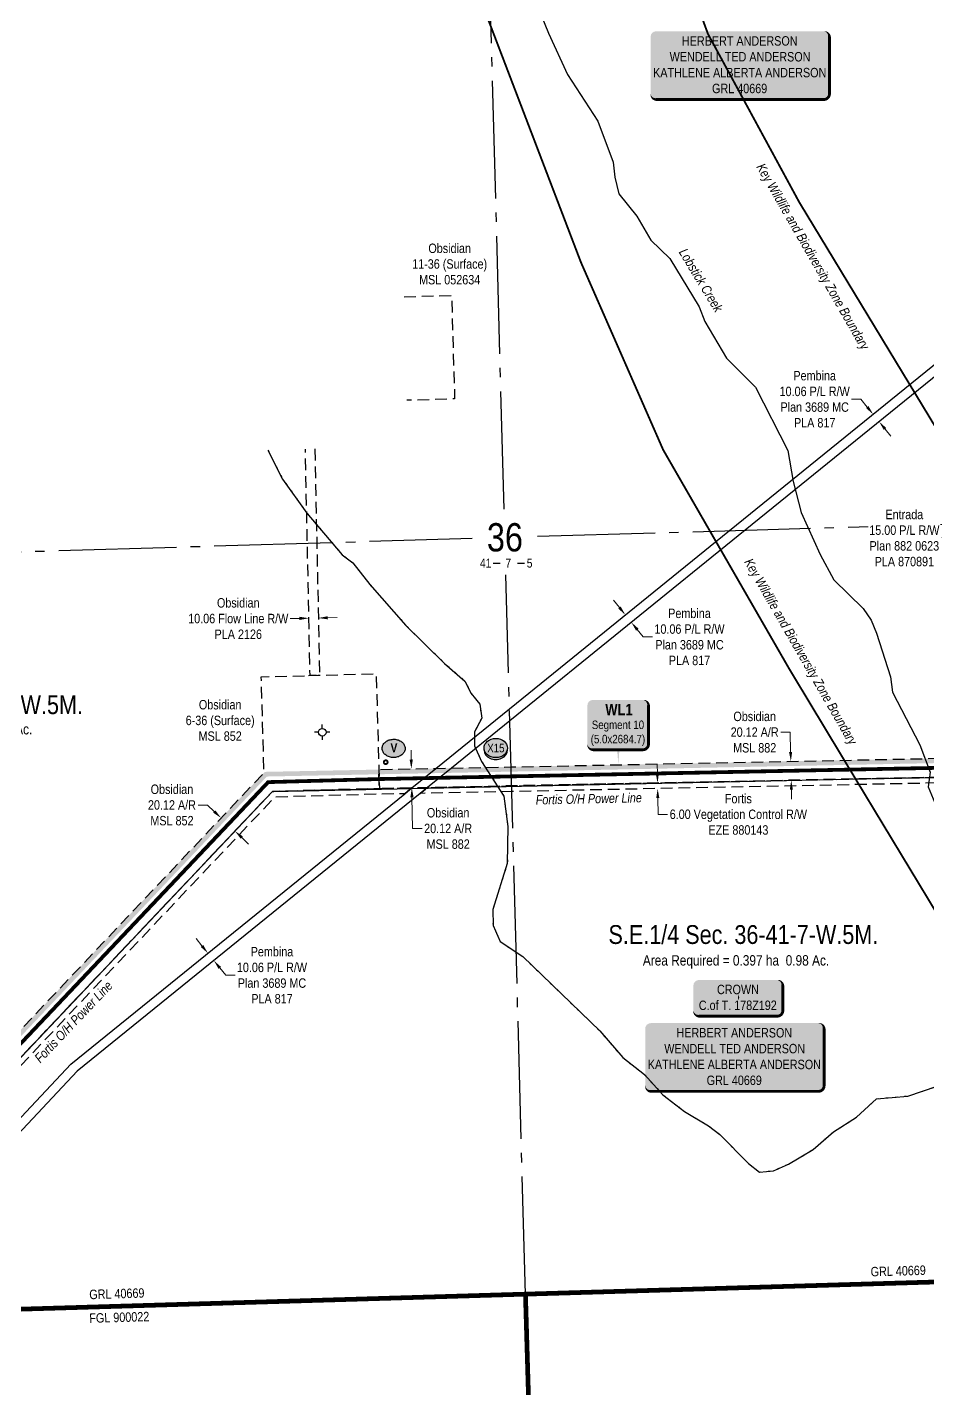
# Model space of a CAD drawing. Extents: x 632269 to 650517, y 5825252 to 5832959.
# Drawn here: x 643349 to 644305, y 5826101 to 5827547 of the extents above; entities that cross this region are included whole.
import ezdxf
from ezdxf.enums import TextEntityAlignment as Align

# ---------------------------------------------------------------- set-up
doc = ezdxf.new("R2010")
doc.units = 0
doc.header["$LTSCALE"] = 5
doc.header["$PDMODE"] = 35
doc.header["$PDSIZE"] = 10
for name, pattern in [('CENTERLINEX3', [5, 2.5, -1, 0.5, -1]), ('DASHDOT2', [12.7, 6.35, -3.175, 0, -3.175]), ('foc-ACCESSROAD', [3.75, 2.5, -1.25]), ('foc-FLOWLINE', [3.75, 2.5, -1.25]), ('foc-QUARTERLINE', [33, 25, -3, 2, -3]), ('foc-WHEELTRACKS', [2, 0.4, -1.6])]:
    doc.linetypes.add(name, pattern=pattern)
doc.layers.get('Defpoints').update_dxf_attribs({"color": 9})
for name, color, linetype in [('10', 1, 'Continuous'), ('9', 3, 'Continuous'), ('AS-OWNER', 7, 'Continuous'), ('AS-POWER', 104, 'foc-POWER'), ('AS-POWER-T', 104, 'Continuous'), ('AS-ROADS', 254, 'Continuous'), ('AS-WILDLIFE', 131, 'DASHDOT2'), ('C-FLOWLINE', 13, 'foc-FLOWLINE'), ('C-SYMBOL', 7, 'Continuous'), ('C-WS', 13, 'foc-ACCESSROAD'), ('CG-NOTES', 7, 'Continuous'), ('F-EZE', 190, 'foc-FLOWLINE'), ('F-RW', 190, 'Continuous'), ('F-WS-S', 8, 'Continuous'), ('GRL', 7, 'Continuous'), ('L-AREAREQUIRED', 7, 'Continuous'), ('L-SEC', 7, 'Continuous'), ('L-SECLBL', 7, 'Continuous'), ('L-SECQ', 8, 'foc-QUARTERLINE'), ('P-CROSSINGS', 250, 'Continuous'), ('P-PROPOSED-WL1', 10, 'Continuous'), ('P-STATION', 7, 'Continuous'), ('T-WATER', 160, 'Continuous'), ('T-WATER-P3', 160, 'foc-WHEELTRACKS'), ('T-WATER-T', 170, 'Continuous')]:
    doc.layers.add(name, color=color, linetype=linetype)
doc.layers.add('AS-TRAPPER BOUNDARY', color=7, linetype='CENTERLINEX3', true_color=0xb85c00, transparency=0.6)
doc.layers.add('AS-TRAPPER-T', color=7, linetype='Continuous', true_color=0xc26100)
for name, color, linetype, lineweight in [('C-AR-T', 13, 'Continuous', 9), ('C-FLOWLINE-T', 13, 'Continuous', 9), ('C-WS-T', 13, 'Continuous', 9), ('F-EZE-T', 190, 'Continuous', 9), ('F-RW-T', 190, 'Continuous', 9)]:
    doc.layers.add(name, color=color, linetype=linetype, lineweight=lineweight)
doc.styles.add('100L', font='ARIALN.TTF', dxfattribs={"height": 11})
doc.styles.add('175L', font='ARIALN.TTF', dxfattribs={"height": 20})
doc.styles.add('240', font='ARIALN.TTF', dxfattribs={"height": 30})
doc.styles.add('80', font='ARIALN.TTF', dxfattribs={"height": 10})
doc.styles.add('80CG', font='ARIALN.TTF', dxfattribs={"height": 10})
doc.styles.add('80L', font='ARIALN.TTF', dxfattribs={"height": 10})
doc.styles.add('BOLD', font='ARIALNB.TTF')
doc.styles.add('Crossing', font='ARIALN.TTF', dxfattribs={"height": 10})
doc.styles.add('foc-LtypeFont', font='ARIALN.TTF', dxfattribs={"height": 7.35})
doc.styles.add('SIMPLEX', font='ARIALN.TTF')
doc.linetypes.add('foc-POWER', pattern='A,6,-1,["P",foc-LtypeFont,S=0.2,R=0,X=-0.625,Y=-0.75],-1.24,4', length=12.24)
doc.linetypes.add('foc-TOPO-flowdirection-NOLINE', pattern='A,0,[">",foc-LtypeFont,S=0.3,R=0,X=0,Y=-0.945],-20,[">",foc-LtypeFont,S=0.3,R=0,X=0,Y=-0.945],0', length=20)
doc.dimstyles.new('Compass 5 000', dxfattribs={"dimscale": 5, "dimtxt": 9, "dimasz": 2, "dimexe": 0.2, "dimexo": 0.0625, "dimgap": 0.5, "dimtad": 0, "dimtih": 1, "dimtoh": 1, "dimzin": 0, "dimdsep": 46, "dimtxsty": '80CG', "dimcen": 0.1, "dimse1": 1, "dimse2": 1, "dimclrd": 256, "dimclrt": 256, "dimaunit": 1, "dimadec": 4, "dimazin": 0, "dimtfac": 0.06, "dimtofl": 0, "dimtmove": 0, "dimatfit": 1, "dimfxl": 0.2, "dimtolj": 1, "dimtzin": 0, "dimlwd": -1, "dimarcsym": 0})

# ---------------------------------------------------------------- blocks, each defined once
blk = doc.blocks.new('L-SECLBL')
at = {"layer": '9', "color": 7}
for p, q in [((-5.1, -27.8), (-12.3, -27.8)), ((20.7, -27.8), (13.5, -27.8))]:
    blk.add_line(p, q, dxfattribs=at)
at = {"layer": '10', "color": 2, "style": 'SIMPLEX'}
blk.add_attdef('SEC', text='', height=30, dxfattribs=at).set_placement((0, 0), align=Align.MIDDLE)
at = {"layer": '10', "color": 5, "style": '80L'}
blk.add_attdef('TWP', text='', height=9.5, dxfattribs=at).set_placement((-14.4, -27.4), align=Align.MIDDLE_RIGHT)
blk.add_attdef('RGE', text='', height=9.5, dxfattribs=at).set_placement((3.6, -27.4), align=Align.MIDDLE_CENTER)
blk.add_attdef('MER', text='', height=9.5, dxfattribs=at).set_placement((23.2, -27.4), align=Align.MIDDLE_LEFT)
blk = doc.blocks.new('*D449')
at = {"layer": 'Defpoints', "color": 0, "transparency": 16777216}
for p in [(644014.5, 5826744.7), (644014.6, 5826738.7), (644018, 5826738.7)]:
    blk.add_point(p, dxfattribs=at)
at = {"layer": 'F-EZE-T', "transparency": 16777216}
for p, q in [((644017.7, 5826754.7), (644017.5, 5826764.7)), ((644018.2, 5826728.7), (644018.5, 5826711.4)), ((644018.5, 5826711.4), (644028.5, 5826711.4))]:
    blk.add_line(p, q, dxfattribs=at)
for points in [[(644019.3, 5826754.8), (644016, 5826754.7), (644017.9, 5826744.7)], [(644019.8, 5826728.8), (644016.5, 5826728.7), (644018, 5826738.7)]]:
    blk.add_solid(points, dxfattribs=at)
at = {"layer": 'F-EZE-T', "transparency": 16777216, "insert": (644103.7, 5826711.4), "char_height": 10, "attachment_point": 5, "style": '80CG'}
blk.add_mtext('\\A1;Fortis\\P6.00 Vegetation Control R/W\\PEZE 880143', dxfattribs=at)
blk = doc.blocks.new('*D497')
at = {"layer": 'C-AR-T', "transparency": 16777216}
for p, q in [((643540.1, 5826721.3), (643530.1, 5826721.3)), ((643547.4, 5826714.4), (643540.1, 5826721.3)), ((643576.5, 5826686.8), (643583.8, 5826679.9))]:
    blk.add_line(p, q, dxfattribs=at)
for points in [[(643548.5, 5826715.6), (643546.2, 5826713.2), (643554.6, 5826707.5)], [(643577.7, 5826688), (643575.4, 5826685.6), (643569.2, 5826693.7)]]:
    blk.add_solid(points, dxfattribs=at)
at = {"layer": 'Defpoints', "color": 0, "transparency": 16777216}
for p in [(643554.6, 5826707.5), (643545.4, 5826697.8), (643560, 5826683.9)]:
    blk.add_point(p, dxfattribs=at)
at = {"layer": 'C-AR-T', "transparency": 16777216, "insert": (643502.4, 5826721.3), "char_height": 10, "attachment_point": 5, "style": '80CG'}
blk.add_mtext('\\A1;Obsidian\\P20.12 A/R\\PMSL 852', dxfattribs=at)
blk = doc.blocks.new('*D500')
at = {"layer": 'C-AR-T', "transparency": 16777216}
for p, q in [((644158.7, 5826798.7), (644148.7, 5826798.7)), ((644159.2, 5826777.7), (644158.7, 5826798.7)), ((644160, 5826737.6), (644160.2, 5826727.6))]:
    blk.add_line(p, q, dxfattribs=at)
for points in [[(644160.8, 5826777.8), (644157.5, 5826777.7), (644159.4, 5826767.7)], [(644161.6, 5826737.6), (644158.3, 5826737.6), (644159.8, 5826747.6)]]:
    blk.add_solid(points, dxfattribs=at)
at = {"layer": 'Defpoints', "color": 0, "transparency": 16777216}
for p in [(644118.9, 5826766.9), (644159.4, 5826767.7), (644119.3, 5826746.8)]:
    blk.add_point(p, dxfattribs=at)
at = {"layer": 'C-AR-T', "transparency": 16777216, "insert": (644121, 5826798.7), "char_height": 10, "attachment_point": 5, "style": '80CG'}
blk.add_mtext('\\A1;Obsidian\\P20.12 A/R\\PMSL 882', dxfattribs=at)
blk = doc.blocks.new('*D501')
at = {"layer": 'C-AR-T', "transparency": 16777216}
for p, q in [((643756.4, 5826769.6), (643756.2, 5826779.6)), ((643757.2, 5826729.5), (643757.9, 5826696.4)), ((643757.9, 5826696.4), (643767.9, 5826696.4))]:
    blk.add_line(p, q, dxfattribs=at)
for points in [[(643758.1, 5826769.7), (643754.7, 5826769.6), (643756.6, 5826759.6)], [(643758.9, 5826729.6), (643755.5, 5826729.5), (643757, 5826739.5)]]:
    blk.add_solid(points, dxfattribs=at)
at = {"layer": 'Defpoints', "color": 0, "transparency": 16777216}
for p in [(643813.5, 5826760.8), (643757, 5826739.5), (643813.9, 5826740.7)]:
    blk.add_point(p, dxfattribs=at)
at = {"layer": 'C-AR-T', "transparency": 16777216, "insert": (643795.6, 5826696.4), "char_height": 10, "attachment_point": 5, "style": '80CG'}
blk.add_mtext('\\A1;Obsidian\\P20.12 A/R\\PMSL 882', dxfattribs=at)
blk = doc.blocks.new('*D548')
at = {"layer": 'Defpoints', "color": 0, "transparency": 16777216}
for p in [(644246.8, 5827136.2), (644231.6, 5827123.9), (644237.9, 5827116.1)]:
    blk.add_point(p, dxfattribs=at)
at = {"layer": 'F-RW-T', "transparency": 16777216}
for p, q in [((644233.8, 5827152.2), (644223.8, 5827152.2)), ((644240.5, 5827144), (644233.8, 5827152.2)), ((644259.4, 5827120.6), (644265.7, 5827112.9))]:
    blk.add_line(p, q, dxfattribs=at)
for points in [[(644241.8, 5827145), (644239.2, 5827142.9), (644246.8, 5827136.2)], [(644260.7, 5827121.7), (644258.1, 5827119.6), (644253.1, 5827128.4)]]:
    blk.add_solid(points, dxfattribs=at)
at = {"layer": 'F-RW-T', "transparency": 16777216, "insert": (644184.7, 5827152.2), "char_height": 10, "attachment_point": 5, "style": '80CG'}
blk.add_mtext('\\A1;Pembina\\P10.06 P/L R/W\\PPlan 3689 MC\\PPLA 817', dxfattribs=at)
blk = doc.blocks.new('*D549')
at = {"layer": 'Defpoints', "color": 0, "transparency": 16777216}
for p in [(643984.2, 5826923.4), (643990.1, 5826915.3), (643990.5, 5826915.6)]:
    blk.add_point(p, dxfattribs=at)
at = {"layer": 'F-RW-T', "transparency": 16777216}
for p, q in [((643977.5, 5826930.9), (643971.2, 5826938.7)), ((643996.4, 5826907.6), (644002.7, 5826899.8)), ((644002.7, 5826899.8), (644012.7, 5826899.8))]:
    blk.add_line(p, q, dxfattribs=at)
for points in [[(643978.8, 5826932), (643976.2, 5826929.9), (643983.8, 5826923.2)], [(643997.7, 5826908.6), (643995.1, 5826906.5), (643990.1, 5826915.3)]]:
    blk.add_solid(points, dxfattribs=at)
at = {"layer": 'F-RW-T', "transparency": 16777216, "insert": (644051.8, 5826899.8), "char_height": 10, "attachment_point": 5, "style": '80CG'}
blk.add_mtext('\\A1;Pembina\\P10.06 P/L R/W\\PPlan 3689 MC\\PPLA 817', dxfattribs=at)
blk = doc.blocks.new('*D550')
at = {"layer": 'Defpoints', "color": 0, "transparency": 16777216}
for p in [(643533.6, 5826558.2), (643539.9, 5826550.4), (643546.9, 5826556.1)]:
    blk.add_point(p, dxfattribs=at)
at = {"layer": 'F-RW-T', "transparency": 16777216}
for p, q in [((643534.3, 5826571.7), (643528, 5826579.4)), ((643553.2, 5826548.3), (643559.5, 5826540.5)), ((643559.5, 5826540.5), (643569.5, 5826540.5))]:
    blk.add_line(p, q, dxfattribs=at)
for points in [[(643535.6, 5826572.7), (643533, 5826570.6), (643540.6, 5826563.9)], [(643554.5, 5826549.4), (643551.9, 5826547.3), (643546.9, 5826556.1)]]:
    blk.add_solid(points, dxfattribs=at)
at = {"layer": 'F-RW-T', "transparency": 16777216, "insert": (643608.6, 5826540.5), "char_height": 10, "attachment_point": 5, "style": '80CG'}
blk.add_mtext('\\A1;Pembina\\P10.06 P/L R/W\\PPlan 3689 MC\\PPLA 817', dxfattribs=at)
blk = doc.blocks.new('*D570')
at = {"layer": 'C-FLOWLINE-T', "transparency": 16777216}
for p, q in [((643637.8, 5826919.5), (643627.8, 5826919.3)), ((643667.8, 5826920.1), (643677.8, 5826920.3))]:
    blk.add_line(p, q, dxfattribs=at)
for points in [[(643637.7, 5826921.2), (643637.8, 5826917.8), (643647.8, 5826919.7)], [(643667.8, 5826921.8), (643667.9, 5826918.5), (643657.8, 5826919.9)]]:
    blk.add_solid(points, dxfattribs=at)
at = {"layer": 'Defpoints', "color": 0, "transparency": 16777216}
for p in [(643647.8, 5826919.7), (643647.9, 5826911.3), (643658, 5826911.5)]:
    blk.add_point(p, dxfattribs=at)
at = {"layer": 'C-FLOWLINE-T', "transparency": 16777216, "insert": (643572.8, 5826919.3), "char_height": 10, "attachment_point": 5, "style": '80CG'}
blk.add_mtext('\\A1;Obsidian\\P10.06 Flow Line R/W\\PPLA 2126', dxfattribs=at)
blk = doc.blocks.new('*D681')
at = {"layer": 'Defpoints', "color": 0, "transparency": 16777216}
for p in [(644338.9, 5826978.5), (644342.4, 5826979.8), (644347.7, 5826965.7)]:
    blk.add_point(p, dxfattribs=at)
at = {"layer": 'F-RW-T', "transparency": 16777216}
for p, q in [((644329, 5827004.8), (644319, 5827004.8)), ((644335.4, 5826987.9), (644329, 5827004.8)), ((644347.8, 5826955.1), (644351.3, 5826945.7))]:
    blk.add_line(p, q, dxfattribs=at)
for points in [[(644337, 5826988.4), (644333.9, 5826987.3), (644338.9, 5826978.5)], [(644349.4, 5826955.7), (644346.2, 5826954.5), (644344.3, 5826964.4)]]:
    blk.add_solid(points, dxfattribs=at)
at = {"layer": 'F-RW-T', "transparency": 16777216, "insert": (644279.9, 5827004.8), "char_height": 10, "attachment_point": 5, "style": '80CG', "bg_fill": 3, "box_fill_scale": 1.1, "bg_fill_color": 256, "bg_fill_true_color": 13158600, "bg_fill_transparency": 0}
blk.add_mtext('\\A1;Entrada\\P15.00 P/L R/W\\PPlan 882 0623\\PPLA 870891', dxfattribs=at)
blk = doc.blocks.new('GABD')
for p, q in [((-0.81, 0), (-1.62, 0)), ((0, 0.81), (0, 1.62)), ((1.62, 0), (0.81, 0)), ((0, -0.81), (0, -1.62))]:
    blk.add_line(p, q)
blk.add_circle((0, 0), 0.8)
blk = doc.blocks.new('*U734')
h = blk.add_hatch(color=254)
edge = h.paths.add_edge_path()
edge.add_line((-26.5, -34.5), (26.5, -34.5))
edge.add_arc((26.5, -28.5), 6, 270, 360)
edge.add_line((32.5, -28.5), (32.5, 12.5))
edge.add_arc((26.5, 12.5), 6, 0, 90)
edge.add_line((26.5, 18.5), (-26.5, 18.5))
edge.add_arc((-26.5, 12.5), 6, 90, 180)
edge.add_line((-32.5, 12.5), (-32.5, -28.5))
edge.add_arc((-26.5, -28.5), 6, 180, 270)
at = {"color": 1, "true_color": 0xff1414, "flags": 128}
blk.add_lwpolyline([(-26.5, -34.5, 3, 3, 0), (26.5, -34.5, 3, 3, 0.414214), (32.5, -28.5, 3, 3, 0), (32.5, 12.5, 3, 0, 0.414214), (26.5, 18.5, 0, 0, 0), (-26.5, 18.5, 0, 0, 0.414214), (-32.5, 12.5, 0, 0, 0), (-32.5, -28.5, 0, 3, 0.414214)], format="xyseb", close=True, dxfattribs=at)
blk.add_lwpolyline([(0.5, -50.4, 0, 7.5, 0), (0, 0, 0, 0, 0)], format="xyseb", dxfattribs=at)
at = {"color": 1, "true_color": 0xff1414}
for tag, p, height, style in [('TEMP_AREA_W1_001', (-9.2, 2.2), 12, 'BOLD'), ('ENTER_TEXT_001', (-30.7, -12.9), 9, '80')]:
    blk.add_attdef(tag, p, '', height=height, dxfattribs=dict(at, style=style))
blk = doc.blocks.new('AA')
at = {"const_width": 4}
blk.add_lwpolyline([(-1, 0, 1), (1, 0, 1)], format="xyb", close=True, dxfattribs=at)
blk.add_circle((0, 0), 2)
blk = doc.blocks.new('Route_Letters')
h = blk.add_hatch(color=255)
h.dxf.hatch_style = 1
edge = h.paths.add_edge_path()
edge.add_ellipse((-0.1, 0.5), major_axis=(-12, 0), ratio=0.789318, start_angle=0, end_angle=360)
at = {"color": 5}
blk.add_open_spline([(-12.3, 0.5), (-12.3, -0.3), (-12.2, -1), (-11.7, -2.8), (-11.1, -3.9), (-9.6, -5.8), (-8.5, -6.7), (-6.2, -8), (-4.9, -8.5), (-2.1, -9.2), (-0.7, -9.3), (2.2, -9.1), (3.6, -8.8), (6.3, -7.9), (7.5, -7.2), (9.5, -5.6), (10.4, -4.6), (11.6, -2.5), (12, -1.4), (12.2, 0.9), (12, 2.1), (11.2, 4.3), (10.5, 5.4), (8.8, 7.2), (7.7, 8), (5.3, 9.2), (3.9, 9.7), (1.1, 10.2), (-0.4, 10.2), (-3.2, 9.9), (-4.6, 9.6), (-7.2, 8.5), (-8.3, 7.7), (-10.2, 6), (-11, 5), (-12, 2.9), (-12.3, 1.7), (-12.3, 0.5), (-12.3, 0.5), (-12.3, 0.5)], degree=3, knots=[0, 0, 0, 0, 0.219529, 0.219529, 0.575727, 0.575727, 0.931924, 0.931924, 1.288121, 1.288121, 1.644318, 1.644318, 2.000515, 2.000515, 2.356712, 2.356712, 2.712909, 2.712909, 3.069107, 3.069107, 3.425304, 3.425304, 3.781501, 3.781501, 4.137698, 4.137698, 4.493895, 4.493895, 4.850092, 4.850092, 5.20629, 5.20629, 5.562487, 5.562487, 5.918684, 5.918684, 6.274881, 6.274881, 6.283185, 6.283185, 6.283185, 6.283185], dxfattribs=at)
at = {"color": 14, "style": 'BOLD'}
blk.add_attdef('A', text='', height=9.5, dxfattribs=at).set_placement((0.2, 1), align=Align.MIDDLE)
blk = doc.blocks.new('*U778')
h = blk.add_hatch(color=59)
edge = h.paths.add_edge_path()
edge.add_line((-41.5, -20), (41.5, -20))
edge.add_arc((41.5, -14), 6, 270, 360)
edge.add_line((47.5, -14), (47.5, 12.5))
edge.add_arc((41.5, 12.5), 6, 0, 90)
edge.add_line((41.5, 18.5), (-41.5, 18.5))
edge.add_arc((-41.5, 12.5), 6, 90, 180)
edge.add_line((-47.5, 12.5), (-47.5, -14))
edge.add_arc((-41.5, -14), 6, 180, 270)
at = {"color": 1, "flags": 128}
blk.add_lwpolyline([(-41.5, -20, 3, 3, 0), (41.5, -20, 3, 3, 0.414214), (47.5, -14, 3, 3, 0), (47.5, 12.5, 3, 0, 0.414214), (41.5, 18.5, 0, 0, 0), (-41.5, 18.5, 0, 0, 0.414214), (-47.5, 12.5, 0, 0, 0), (-47.5, -14, 0, 3, 0.414214)], format="xyseb", close=True, dxfattribs=at)
blk.add_lwpolyline([(1.3, -0.1, 0, 7.5, 0), (0, 0, 0, 0, 0)], format="xyseb", dxfattribs=at)
at = {"color": 1, "style": '80'}
blk.add_attdef('ENTER_TEXT_001', (-37, -5), '', height=10, dxfattribs=at)
blk = doc.blocks.new('*U834')
h = blk.add_hatch(color=59)
edge = h.paths.add_edge_path()
edge.add_line((-89, -37), (89, -37))
edge.add_arc((89, -31), 6, 270, 360)
edge.add_line((95, -31), (95, 29.5))
edge.add_arc((89, 29.5), 6, 0, 90)
edge.add_line((89, 35.5), (-89, 35.5))
edge.add_arc((-89, 29.5), 6, 90, 180)
edge.add_line((-95, 29.5), (-95, -31))
edge.add_arc((-89, -31), 6, 180, 270)
at = {"color": 1, "flags": 128}
blk.add_lwpolyline([(-89, -37, 3, 3, 0), (89, -37, 3, 3, 0.414214), (95, -31, 3, 3, 0), (95, 29.5, 3, 0, 0.414214), (89, 35.5, 0, 0, 0), (-89, 35.5, 0, 0, 0.414214), (-95, 29.5, 0, 0, 0), (-95, -31, 0, 3, 0.414214)], format="xyseb", close=True, dxfattribs=at)
blk.add_lwpolyline([(-23.6, -3, 0, 7.5, 0), (0, 0, 0, 0, 0)], format="xyseb", dxfattribs=at)
at = {"color": 1, "style": '80'}
blk.add_attdef('ENTER_TEXT_001', (-37, -5), '', height=10, dxfattribs=at)
blk = doc.blocks.new('xing2')
h = blk.add_hatch(color=50)
h.dxf.hatch_style = 1
edge = h.paths.add_edge_path()
edge.add_ellipse((0, 0), major_axis=(-12.5, 0), ratio=0.816297, start_angle=0, end_angle=360)
h = blk.add_hatch(color=250)
h.dxf.hatch_style = 1
edge = h.paths.add_edge_path()
edge.add_ellipse((0, -2), major_axis=(-12.5, 0), ratio=0.816297, start_angle=0, end_angle=180)
edge.add_line((12.5, -2), (12.5, 0))
edge.add_ellipse((0, 0), major_axis=(-12.5, 0), ratio=0.816297, start_angle=0, end_angle=180, ccw=False)
edge.add_line((-12.5, 0), (-12.5, -2))
at = {"color": 250}
blk.add_ellipse((0, 0), major_axis=(-12.5, 0), ratio=0.816297, dxfattribs=at)
blk.add_ellipse((0, -2), major_axis=(-12.5, 0), ratio=0.816297, start_param=0, end_param=3.141593, dxfattribs=at)
at = {"color": 250, "style": 'Crossing'}
blk.add_attdef('CROSSING', text='', height=9, dxfattribs=at).set_placement((0.1, 0), align=Align.MIDDLE_CENTER)
at = {"color": 250, "style": 'Crossing', "flags": 1}
for tag, p in [('OWNER', (0.1, -12.5)), ('DESCRIPTION', (0.1, -25.8)), ('LOCATION', (0.1, -39.3)), ('DWG_REF', (0.1, -52.8))]:
    blk.add_attdef(tag, text='', height=9, dxfattribs=at).set_placement(p, align=Align.MIDDLE_CENTER)

msp = doc.modelspace()

# ---------------------------------------------------------------- hatches: boundary and pattern name
at = {"layer": 'P-PROPOSED-WL1', "linetype": 'Continuous'}
h = msp.add_hatch(color=256, dxfattribs=at)
h.dxf.hatch_style = 1
h.paths.add_polyline_path([(644520.969, 5827827.441), (644524.406, 5827704.81), (644460.493, 5827657.44), (644450.878, 5827641.863), (644421.312, 5827593.961), (644385.075, 5827535.253), (644393.282, 5827251.048), (644393.641, 5827238.373), (644393.752, 5827234.538), (644399.871, 5827021.852), (644400.703, 5826993.461), (644401.129, 5826978.416), (644401.454, 5826967.154), (644402.835, 5826920.264), (644404.129, 5826874.559), (644407.111, 5826767.698), (644396.071, 5826767.476), (643862.59, 5826756.773), (643799.168, 5826755.5), (643782.797, 5826755.172), (643603.175, 5826751.569), (643072.805, 5826191.024), (643072.62, 5826198.101), (643600.982, 5826756.524), (643782.697, 5826760.169), (643799.067, 5826760.497), (643862.49, 5826761.77), (644395.971, 5826772.474), (644401.974, 5826772.594), (644399.132, 5826874.42), (644397.838, 5826920.12), (644396.458, 5826967.007), (644396.132, 5826978.271), (644395.707, 5826993.317), (644394.874, 5827021.705), (644388.756, 5827234.394), (644388.645, 5827238.228), (644388.286, 5827250.907), (644380.035, 5827536.604), (644417.259, 5827596.912), (644446.658, 5827644.543), (644456.744, 5827660.884), (644519.337, 5827707.274), (644515.973, 5827827.297)])

# ---------------------------------------------------------------- linework, layer by layer
at = {"layer": 'AS-POWER', "flags": 128}
msp.add_lwpolyline([(642612.756, 5826138.559), (642631.878, 5826145.616), (643033.468, 5826156.723), (643053.634, 5826157.122), (643081.554, 5826178.251), (643608.981, 5826735.684), (644369.666, 5826751.808), (644467.068, 5826839.373)], dxfattribs=at)
at = {"layer": 'AS-ROADS', "const_width": 3.999, "flags": 128}
msp.add_lwpolyline([(646250.046, 5828530.384), (646229.766, 5828530.706), (646078.659, 5828527.8), (645977.493, 5828531.572), (645273.947, 5828498.577), (645253.419, 5828415.604), (645269.568, 5827859.442), (644635.722, 5827840.6), (644533.25, 5827837.825), (644536.772, 5827707.745), (644474.225, 5827661.409), (644390.099, 5827536.894), (644409.185, 5826874.702), (644412.309, 5826762.743), (644396.172, 5826762.419), (643862.692, 5826751.716), (643799.269, 5826750.442), (643782.899, 5826750.114), (643722.317, 5826748.879), (643604.539, 5826745.622), (643057.303, 5826167.253)], dxfattribs=at)
at = {"layer": 'AS-TRAPPER BOUNDARY', "const_width": 4.998, "flags": 128}
for points in [[(643877.676, 5826201.883), (643073.146, 5826177.929)], [(643877.676, 5826201.883), (643900.503, 5825428.212)]]:
    msp.add_lwpolyline(points, dxfattribs=at)
at = {"layer": 'AS-WILDLIFE', "const_width": 1.999, "flags": 128}
for points in [[(643726.84, 5828044.509), (643741.563, 5828055), (643770.875, 5828076), (643842.5, 5828058.5), (643901.062, 5827969.5), (643963.75, 5827831), (643966.375, 5827825), (644071.5, 5827540), (644168.312, 5827361.5), (644383.937, 5827005.5), (644414.187, 5826955.5), (644674.813, 5826565), (644776.041, 5826436.114)], [(644664.816, 5826125.204), (644661.5, 5826165), (644572.688, 5826247.5), (644494.75, 5826305.5), (644307.562, 5826617.5), (644225.688, 5826753), (644157.937, 5826865.5), (644023.875, 5827098.5), (643994.062, 5827166.5), (643936.625, 5827297.5), (643831.813, 5827572), (643735.937, 5827887.5), (643730.631, 5827908.724)]]:
    msp.add_lwpolyline(points, dxfattribs=at)
at = {"layer": 'C-FLOWLINE', "flags": 128}
msp.add_lwpolyline([(643654.122, 5827099.694), (643656.195, 5826999.67), (643659.072, 5826859.119), (643657.293, 5826859.07), (643649.008, 5826858.841), (643646.132, 5826999.369), (643644.071, 5827099.393)], dxfattribs=at)
at = {"layer": 'C-WS', "flags": 128}
msp.add_lwpolyline([(643748.764, 5827261.065), (643799.246, 5827262.558), (643802.5, 5827152.584), (643751.803, 5827151.084)], dxfattribs=at)
for points in [[(644523.35, 5826796.529), (644525.771, 5826710.154), (644403.819, 5826706.736), (644402.705, 5826746.466), (644402.538, 5826752.468), (643863.036, 5826741.644), (643773.59, 5826739.848), (643757.215, 5826739.519), (643722.595, 5826738.826), (643722.038, 5826758.952), (643782.697, 5826760.169), (643799.067, 5826760.497), (643862.49, 5826761.77), (644395.971, 5826772.474), (644401.974, 5826772.594), (644399.132, 5826874.42), (644419.245, 5826874.984), (644521.072, 5826877.838), (644522.786, 5826816.654), (644523.35, 5826796.529)], [(643647.23, 5826858.788), (643657.293, 5826859.066), (643719.222, 5826860.779), (643722.038, 5826758.952), (643722.595, 5826738.826), (643608.981, 5826735.684), (643081.554, 5826178.251), (643073.138, 5826178.002), (643072.62, 5826198.101), (643600.085, 5826755.576), (643597.269, 5826857.406), (643647.23, 5826858.788)]]:
    msp.add_lwpolyline(points, close=True, dxfattribs=at)
at = {"layer": 'F-EZE', "flags": 128}
for points in [[(644402.538, 5826752.468), (644402.705, 5826746.466), (643863.198, 5826735.642), (643765.993, 5826733.692), (643773.589, 5826739.848), (643863.035, 5826741.644), (644402.538, 5826752.468)], [(643722.595, 5826738.826), (643757.215, 5826739.52), (643749.618, 5826733.362), (643722.738, 5826732.824), (643611.633, 5826729.752), (643090.059, 5826178.503), (643081.554, 5826178.251), (643608.981, 5826735.684), (643722.595, 5826738.826)]]:
    msp.add_lwpolyline(points, close=True, dxfattribs=at)
at = {"layer": 'F-RW'}
for points in [[(643152.498, 5826187.458), (643395.103, 5826445.977), (643749.618, 5826733.361), (643757.215, 5826739.519), (643782.697, 5826760.169), (643860.815, 5826823.499), (644094.363, 5827012.741), (644388.286, 5827250.907)], [(644382.409, 5827233.177), (644110.939, 5827013.235), (643861.159, 5826810.837), (643799.067, 5826760.497), (643773.59, 5826739.848), (643765.993, 5826733.69), (643401.967, 5826438.597), (643159.825, 5826180.568)]]:
    msp.add_lwpolyline(points, dxfattribs=at)
at = {"layer": 'L-SEC'}
for p, q in [((643877.676, 5826201.883), (644682.216, 5826225.763)), ((643073.144, 5826178.002), (643877.676, 5826201.883))]:
    msp.add_line(p, q, dxfattribs=at)
at = {"layer": 'L-SECQ'}
for p, q in [((643855.061, 5827035.62), (643834.086, 5827808.895)), ((643890.34, 5827006.667), (644658.457, 5827029.585)), ((643052.425, 5826981.667), (643821.11, 5827004.602)), ((643877.676, 5826201.883), (643856.958, 5826965.669)), ((643900.503, 5825428.212), (643877.676, 5826201.883))]:
    msp.add_line(p, q, dxfattribs=at)
at = {"layer": 'T-WATER', "linetype": 'foc-TOPO-flowdirection-NOLINE', "flags": 128}
msp.add_lwpolyline([(643732.043, 5827858.193), (643733.503, 5827853.981), (643747.65, 5827826.829), (643765.168, 5827803.168), (643806.73, 5827765.712), (643814.088, 5827753.349), (643815.738, 5827735.187), (643817.961, 5827727.093), (643839.214, 5827682.187), (643864.233, 5827643.031), (643869.635, 5827629.016), (643872.795, 5827613.431), (643902.151, 5827540.985), (643922.349, 5827497.004), (643954.388, 5827447.441), (643970.891, 5827404.017), (643972.693, 5827387.981), (643976.87, 5827370.276), (643995.824, 5827346.688), (644010.763, 5827321.34), (644031.066, 5827301.637), (644061.99, 5827250.481), (644068.138, 5827234.63), (644091.058, 5827195.737), (644121.809, 5827165.191), (644156.065, 5827097.67), (644161.714, 5827064.987), (644170.333, 5827031.795), (644190.535, 5826987.278), (644205.112, 5826960.491), (644236.285, 5826929.88), (644244.567, 5826917.48), (644250.462, 5826903.69), (644265.338, 5826857.381), (644267.188, 5826841.312), (644296.459, 5826785.307), (644307.263, 5826756.281), (644305.112, 5826740.677), (644322.768, 5826698.089), (644337.732, 5826672.577), (644347.521, 5826661.676), (644369.81, 5826643.594), (644379.056, 5826631.913), (644394.61, 5826606.529), (644426.905, 5826538.243), (644426.917, 5826522.879), (644430.539, 5826507.612), (644437.274, 5826492.509), (644439.227, 5826477.348), (644433.453, 5826464.934), (644443.907, 5826453.636), (644457.178, 5826422.342), (644460.006, 5826407.599), (644477.39, 5826383.637), (644487.3, 5826373.395), (644497.79, 5826348.836), (644543.712, 5826337.662), (644580.609, 5826336.827), (644598.969, 5826341.373), (644626.026, 5826355.635), (644654.596, 5826366.614), (644671.039, 5826368.002), (644688.854, 5826363.207), (644702.076, 5826354.356), (644712.712, 5826344.656), (644720.935, 5826332.13), (644726.884, 5826318.358), (644730.817, 5826303.313), (644753.422, 5826263.094), (644756.37, 5826247.742), (644756.796, 5826229.891), (644760.987, 5826208.696), (644759.994, 5826128.029)], dxfattribs=at)
at = {"layer": 'T-WATER', "flags": 128}
msp.add_lwpolyline([(643872.795, 5827613.431), (643902.151, 5827540.985), (643922.349, 5827497.004), (643954.388, 5827447.441), (643970.891, 5827404.017), (643972.693, 5827387.981), (643976.87, 5827370.276), (643995.824, 5827346.688), (644010.763, 5827321.34), (644031.066, 5827301.637), (644061.99, 5827250.481), (644068.138, 5827234.63), (644091.058, 5827195.737), (644121.809, 5827165.191), (644156.065, 5827097.67), (644161.714, 5827064.987), (644170.333, 5827031.795), (644190.535, 5826987.278), (644205.112, 5826960.491), (644236.285, 5826929.88), (644244.567, 5826917.48), (644250.462, 5826903.69), (644265.338, 5826857.381), (644267.188, 5826841.312), (644296.459, 5826785.307), (644307.263, 5826756.281)], dxfattribs=at)
at = {"layer": 'T-WATER-P3', "flags": 128}
msp.add_lwpolyline([(643604.23, 5827098.203), (643619.855, 5827067.501), (643645.666, 5827031.187), (643683.135, 5826987.162), (643694.55, 5826978.419), (643712.441, 5826955.537), (643750.633, 5826912.107), (643791.837, 5826871.74), (643813.464, 5826853.002), (643820.061, 5826839.578), (643829.126, 5826828.554), (643831.28, 5826813.616), (643823.728, 5826799.088), (643823.483, 5826784.036), (643831.139, 5826767.679), (643854.843, 5826730.71), (643859.003, 5826698.58), (643858.419, 5826659.23), (643843.054, 5826610.482), (643843.238, 5826593.48), (643850.757, 5826576.487), (643874.795, 5826560.389), (643956.492, 5826481.456), (643981.102, 5826453.094), (644003.873, 5826435.074), (644023.511, 5826413.692), (644046.523, 5826395.851), (644071.91, 5826380.72), (644083.962, 5826371.492), (644114.293, 5826340.648), (644125.949, 5826331.547), (644140.813, 5826332.985), (644156.827, 5826339.837), (644183.011, 5826355.4), (644204.636, 5826374.249), (644229.203, 5826389.857), (644250.166, 5826409.37), (644283.458, 5826412.298), (644314.672, 5826422.622), (644366.876, 5826426.804), (644383.114, 5826432.473), (644414.948, 5826461.025), (644427.412, 5826468.466), (644433.453, 5826464.934)], dxfattribs=at)
at = {"layer": 'T-WATER-P3', "linetype": 'foc-TOPO-flowdirection-NOLINE', "flags": 128}
msp.add_lwpolyline([(643604.23, 5827098.203), (643619.855, 5827067.501), (643645.666, 5827031.187), (643683.135, 5826987.162), (643694.55, 5826978.419), (643712.441, 5826955.537), (643750.633, 5826912.107), (643791.837, 5826871.74), (643813.464, 5826853.002), (643820.061, 5826839.578), (643829.126, 5826828.554), (643831.28, 5826813.616), (643823.728, 5826799.088), (643823.483, 5826784.036), (643831.139, 5826767.679), (643854.843, 5826730.71), (643859.003, 5826698.58), (643858.419, 5826659.23), (643843.054, 5826610.482), (643843.238, 5826593.48), (643850.757, 5826576.487), (643874.795, 5826560.389), (643956.492, 5826481.456), (643981.102, 5826453.094), (644003.873, 5826435.074), (644023.511, 5826413.692), (644046.523, 5826395.851), (644071.91, 5826380.72), (644083.962, 5826371.492), (644114.293, 5826340.648), (644125.949, 5826331.547), (644140.813, 5826332.985), (644156.827, 5826339.837), (644183.011, 5826355.4), (644204.636, 5826374.249), (644229.203, 5826389.857), (644250.166, 5826409.37), (644283.458, 5826412.298), (644314.672, 5826422.622), (644366.876, 5826426.804), (644383.114, 5826432.473), (644414.948, 5826461.025), (644427.412, 5826468.466), (644433.453, 5826464.934)], dxfattribs=at)

# ---------------------------------------------------------------- block references
ref = msp.add_blockref('*U778', (644103.405, 5826517.043), dxfattribs=dict(xscale=0.999675, yscale=0.999675, zscale=0.999675))
ref.add_attrib('ENTER_TEXT_001', 'CROWN', (644081.005, 5826520.464), dxfattribs={"color": 1, "height": 9.9968, "style": '80'})
ref.add_attrib('ENTER_TEXT_002', 'C.of T. 178Z192', (644061.707, 5826503.625), dxfattribs={"color": 1, "height": 9.99675, "style": '80'})
at = {"layer": 'AS-OWNER'}
ref = msp.add_blockref('*U834', (644105.44, 5827507.537), dxfattribs=dict(at, xscale=0.999675, yscale=0.999675, zscale=0.999675))
ref.add_attrib('ENTER_TEXT_001', 'HERBERT ANDERSON', (644043.745, 5827527.797), dxfattribs={"layer": '0', "color": 1, "height": 9.99675, "style": '80'})
ref.add_attrib('ENTER_TEXT_002', 'WENDELL TED ANDERSON', (644030.741, 5827510.958), dxfattribs={"layer": '0', "color": 1, "height": 9.99675, "style": '80'})
ref.add_attrib('ENTER_TEXT_003', 'KATHLENE ALBERTA ANDERSON', (644013.209, 5827494.119), dxfattribs={"layer": '0', "color": 1, "height": 9.99675, "style": '80'})
ref.add_attrib('ENTER_TEXT_004', 'GRL 40669', (644075.747, 5827477.281), dxfattribs={"layer": '0', "color": 1, "height": 9.9968, "style": '80'})
ref = msp.add_blockref('*U834', (644099.725, 5826454.217), dxfattribs=dict(at, xscale=0.999675, yscale=0.999675, zscale=0.999675))
ref.add_attrib('ENTER_TEXT_001', 'HERBERT ANDERSON', (644038.03, 5826474.476), dxfattribs={"layer": '0', "color": 1, "height": 9.99675, "style": '80'})
ref.add_attrib('ENTER_TEXT_002', 'WENDELL TED ANDERSON', (644025.026, 5826457.638), dxfattribs={"layer": '0', "color": 1, "height": 9.99675, "style": '80'})
ref.add_attrib('ENTER_TEXT_003', 'KATHLENE ALBERTA ANDERSON', (644007.494, 5826440.799), dxfattribs={"layer": '0', "color": 1, "height": 9.99675, "style": '80'})
ref.add_attrib('ENTER_TEXT_004', 'GRL 40669', (644070.032, 5826423.961), dxfattribs={"layer": '0', "color": 1, "height": 9.9968, "style": '80'})
at = {"layer": 'CG-NOTES'}
ref = msp.add_blockref('*U734', (643975.855, 5826814.458), dxfattribs=dict(at, xscale=0.9990826203757268, yscale=0.9990826203757268, zscale=0.9990826203757268))
ref.add_attrib('TEMP_AREA_W1_001', 'WL1', (643962.456, 5826816.7), dxfattribs={"layer": '0', "color": 1, "true_color": 0xff1414, "height": 11.989, "style": 'BOLD'})
ref.add_attrib('ENTER_TEXT_001', 'Segment 10', (643948.101, 5826801.993), dxfattribs={"layer": '0', "color": 1, "true_color": 0xff1414, "height": 8.9917, "style": '80'})
ref.add_attrib('ENTER_TEXT_002', '(5.0x2684.7)', (643946.936, 5826786.853), dxfattribs={"layer": '0', "color": 1, "true_color": 0xff1414, "height": 8.99174, "style": '80'})
at = {"layer": 'F-WS-S', "xscale": 4.998345000000032, "yscale": 4.998345000000032, "zscale": 4.998345000000032, "rotation": 0.08236396073204832}
msp.add_blockref('GABD', (643662.003, 5826798.583), dxfattribs=at)
at = {"layer": 'L-SECLBL'}
msp.add_blockref('L-SECLBL', (643855.874, 5827005.639), dxfattribs=at).add_auto_attribs({'SEC': '36', 'TWP': '41', 'RGE': '7', 'MER': '5'})
at = {"layer": 'P-CROSSINGS', "color": 4, "xscale": 0.999675, "yscale": 0.999675, "zscale": 0.999675}
msp.add_blockref('xing2', (643846.167, 5826781.805), dxfattribs=at).add_auto_attribs({'CROSSING': 'X15'})
at = {"layer": 'P-STATION'}
ref = msp.add_blockref('Route_Letters', (643737.847, 5826781.002), dxfattribs=dict(at, xscale=0.9993181160249874, yscale=0.9993181160249874, zscale=0.9993181160249874))
ref.add_attrib('A', 'V', dxfattribs={"layer": '0', "color": 170, "height": 9.494, "style": 'BOLD'}).set_placement((643738.071, 5826781.977), align=Align.MIDDLE)
at = {"layer": 'P-STATION', "xscale": 0.9993181160249874, "yscale": 0.9993181160249874, "zscale": 0.9993181160249874}
msp.add_blockref('AA', (643729.324, 5826766.786), dxfattribs=at)

# ---------------------------------------------------------------- texts
at = {"layer": 'AS-WILDLIFE', "char_height": 9.99675, "attachment_point": 5, "rotation": 299.915066, "style": '240'}
for insert in [(644181.635, 5827303.079), (644168.725, 5826883.545)]:
    msp.add_mtext_dynamic_manual_height_columns('{\\fArial Narrow|b0|i1|c0|p34;Key Wildlife and Biodiversity Zone Boundary}', width=226.14517, gutter_width=44.985, heights=[0], dxfattribs=dict(at, insert=insert))
at = {"layer": 'C-SYMBOL', "color": 3, "style": '175L'}
for s, p in [('S.W.1/4 Sec. 36-41-7-W.5M.', (643261.562, 5826811.848)), ('S.E.1/4 Sec. 36-41-7-W.5M.', (644109.003, 5826567.78))]:
    msp.add_text(s, height=19.9935, dxfattribs=at).set_placement(p, align=Align.BOTTOM_CENTER)
at = {"layer": 'T-WATER-T', "insert": (644063.914, 5827278.598), "char_height": 9.99669, "width": 76.4594, "attachment_point": 5, "rotation": 301.153558, "style": '80CG'}
msp.add_mtext('\\A1;{\\fArial Narrow|b0|i1|c0|p34;Lobstick Creek}', dxfattribs=at)

# ---------------------------------------------------------------- dimensions: what is measured, and where the dimension line sits
at = {"layer": 'C-AR-T'}
for base, p1, p2, angle, text, picture, middle in [((644159.367, 5826767.727), (644119.303, 5826746.785), (644118.899, 5826766.915), 91.149353, 'Obsidian\\P20.12 A/R\\PMSL 882', '*D500', (644121.011, 5826798.653)), ((643756.998, 5826739.515), (643813.467, 5826760.786), (643813.871, 5826740.657), 271.150014, 'Obsidian\\P20.12 A/R\\PMSL 882', '*D501', (643795.6, 5826696.361)), ((643554.619, 5826707.523), (643560.019, 5826683.936), (643545.394, 5826697.774), 136.584408, 'Obsidian\\P20.12 A/R\\PMSL 852', '*D497', (643502.356, 5826721.269))]:
    dim = msp.add_linear_dim(base=base, p1=p1, p2=p2, angle=angle, text=text, dimstyle='Compass 5 000', dxfattribs=at)
    dim.commit()
    dim.dimension.update_dxf_attribs({"geometry": picture, "text_midpoint": middle, "dimtype": 161})
at = {"layer": 'C-FLOWLINE-T'}
dim = msp.add_aligned_dim(p1=(643657.999, 5826911.511), p2=(643647.934, 5826911.305), distance=-8.406, text='Obsidian\\P10.06 Flow Line R/W\\PPLA 2126', dimstyle='Compass 5 000', dxfattribs=at)
dim.commit()
dim.dimension.update_dxf_attribs({"geometry": '*D570', "text_midpoint": (643572.77, 5826919.3)})
at = {"layer": 'F-EZE-T', "color": 3}
dim = msp.add_linear_dim(base=(644017.976, 5826738.747), p1=(644014.488, 5826744.682), p2=(644014.608, 5826738.68), angle=271.149378, text='Fortis\\P6.00 Vegetation Control R/W\\PEZE 880143', dimstyle='Compass 5 000', dxfattribs=at)
dim.commit()
dim.dimension.update_dxf_attribs({"geometry": '*D449', "text_midpoint": (644103.678, 5826711.413), "dimtype": 161})
at = {"layer": 'F-RW-T'}
dim = msp.add_linear_dim(base=(644246.759, 5827136.228), p1=(644237.911, 5827116.107), p2=(644231.576, 5827123.925), angle=129.017886, text='Pembina\\P10.06 P/L R/W\\PPlan 3689 MC\\PPLA 817', dimstyle='Compass 5 000', dxfattribs=at)
dim.commit()
dim.dimension.update_dxf_attribs({"geometry": '*D548', "text_midpoint": (644184.719, 5827152.219), "dimtype": 161})
for p1, p2, distance, picture, middle in [((643984.163, 5826923.447), (643990.492, 5826915.636), -0.468, '*D549', (644051.802, 5826899.802)), ((643533.561, 5826558.216), (643539.893, 5826550.405), 9.009, '*D550', (643608.568, 5826540.542))]:
    dim = msp.add_aligned_dim(p1=p1, p2=p2, distance=distance, text='Pembina\\P10.06 P/L R/W\\PPlan 3689 MC\\PPLA 817', dimstyle='Compass 5 000', dxfattribs=at)
    dim.commit()
    dim.dimension.update_dxf_attribs({"geometry": picture, "text_midpoint": middle})

# ---------------------------------------------------------------- next in the draw order: texts
at = {"layer": 'AS-TRAPPER-T', "char_height": 9.99669, "attachment_point": 5, "style": '80CG', "bg_fill": 3, "box_fill_scale": 1.15, "bg_fill_color": 256, "bg_fill_true_color": 256, "bg_fill_transparency": 0}
for s, insert, width, rotation in [('\\A1;GRL 40669', (643443.913, 5826202.277), 58.10941, 1.700207), ('\\A1;FGL 900022', (643446.513, 5826177.159), 63.21004, 1.705362)]:
    msp.add_mtext(s, dxfattribs=dict(at, insert=insert, width=width, rotation=rotation))
at = {"layer": 'L-AREAREQUIRED', "color": 5, "char_height": 10.99643, "width": 198.86502, "attachment_point": 2, "style": '100L', "bg_fill": 3, "box_fill_scale": 1.15, "bg_fill_color": 256, "bg_fill_true_color": 256, "bg_fill_transparency": 0}
for s, insert in [('Area Required = 0.515 ha  1.27 Ac.', (643255.283, 5826807.314)), ('Area Required = 0.397 ha  0.98 Ac.', (644101.217, 5826561.854))]:
    msp.add_mtext(s, dxfattribs=dict(at, insert=insert))

# ---------------------------------------------------------------- next in the draw order: linework, layer by layer
at = {"layer": 'AS-TRAPPER BOUNDARY', "const_width": 4.998, "flags": 128}
msp.add_lwpolyline([(643733.502, 5827805.941), (643834.086, 5827808.895), (644636.008, 5827830.547), (644658.457, 5827029.585), (644682.216, 5826225.763), (643877.676, 5826201.883)], dxfattribs=at)

# ---------------------------------------------------------------- next in the draw order: texts
at = {"layer": 'AS-TRAPPER-T', "insert": (644273.37, 5826226.476), "char_height": 9.99669, "width": 58.10941, "attachment_point": 5, "rotation": 1.700175, "style": '80CG', "bg_fill": 3, "box_fill_scale": 1.15, "bg_fill_color": 256, "bg_fill_true_color": 256, "bg_fill_transparency": 0}
msp.add_mtext('\\A1;GRL 40669', dxfattribs=at)

# ---------------------------------------------------------------- next in the draw order: linework, layer by layer
at = {"layer": 'GRL'}
msp.add_lwpolyline([(643733.709, 5827805.941), (643834.086, 5827808.895), (644515.973, 5827827.297), (644636.008, 5827830.547), (644637.41, 5827780.496), (644637.834, 5827765.396), (644639.372, 5827710.515), (644646.392, 5827460.055), (644646.747, 5827447.402), (644646.962, 5827439.711), (644658.457, 5827029.585), (644664.641, 5826820.397), (644665.235, 5826800.272), (644682.216, 5826225.763), (643877.676, 5826201.882), (643159.825, 5826180.568)], dxfattribs=at)

# ---------------------------------------------------------------- next in the draw order: texts
at = {"layer": 'AS-POWER-T', "char_height": 9.99669, "width": 112.47067, "attachment_point": 5, "style": '80CG', "bg_fill": 3, "box_fill_scale": 1.15, "bg_fill_color": 256, "bg_fill_true_color": 256, "bg_fill_transparency": 0}
for insert, rotation in [((643944.899, 5826727.941), 1.214296), ((643397.887, 5826491.007), 46.584345)]:
    msp.add_mtext('\\A1;{\\fArial Narrow|b0|i1|c0|p34;Fortis O/H Power Line}', dxfattribs=dict(at, insert=insert, rotation=rotation))
at = {"layer": 'C-WS-T', "char_height": 9.99669, "attachment_point": 5, "style": '80CG', "bg_fill": 2}
for s, insert, width in [('\\A1;Obsidian\\P11-36 (Surface)\\PMSL 052634', (643797.21, 5827295.804), 78.97562), ('\\A1;Obsidian\\P6-36 (Surface)\\PMSL 852', (643553.596, 5826811.132), 72.60666)]:
    msp.add_mtext(s, dxfattribs=dict(at, insert=insert, width=width))

# ---------------------------------------------------------------- next in the draw order: dimensions: what is measured, and where the dimension line sits
at = {"layer": 'F-RW-T'}
dim = msp.add_linear_dim(base=(644338.948, 5826978.504), p1=(644347.688, 5826965.742), p2=(644342.377, 5826979.8), angle=110.697856, text='Entrada\\P15.00 P/L R/W\\PPlan 882 0623\\PPLA 870891', dimstyle='Compass 5 000', override={"dimtfill": 1}, dxfattribs=at)
dim.commit()
dim.dimension.update_dxf_attribs({"geometry": '*D681', "text_midpoint": (644279.916, 5827004.839), "dimtype": 161})

doc.saveas('drawing.dxf')
